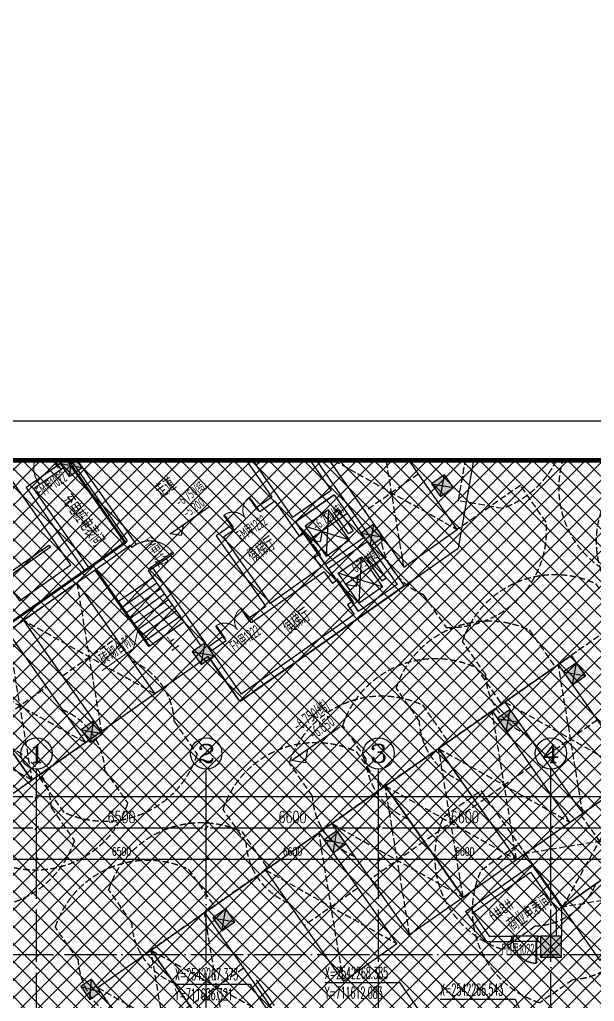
# Model space of a CAD drawing. Header units: millimetres. Extents: x 12325263 to 13848842, y -1463133 to 573208.
# Drawn here: x 12557646 to 12579661, y -804679 to -767086 of the extents above; entities that cross this region are included whole.
import ezdxf
from ezdxf.enums import TextEntityAlignment as Align
from ezdxf.xclip import XClip

# ---------------------------------------------------------------- set-up
doc = ezdxf.new("R2010")
doc.units = ezdxf.units.MM
doc.header["$LTSCALE"] = 1000
doc.header["$XCLIPFRAME"] = 0
doc.linetypes.add('-2F平面$0$DASH', pattern=[0.35, 0.25, -0.1])
doc.linetypes.add('DOTE', pattern=[2.42, 2, -0.2, 0.02, -0.2])
for name, color, linetype, plot in [('-2F平面$0$A-结构高差线', 5, 'Continuous', False), ('-2F平面$0$A-轨迹线', 8, 'Continuous', False), ('地下室柱网$0$9', 8, 'Continuous', False)]:
    doc.layers.add(name, color=color, linetype=linetype, plot=plot)
for name, color, linetype in [('-2F平面$0$PARTS-CAR公寓-机械车位', 240, 'Continuous'), ('-2F平面$0$ROOF-WATER', 3, 'Continuous'), ('A-AXIS', 16, 'DOTE'), ('A-COLS', 6, 'Continuous'), ('A-WALL-PATT', 8, 'Continuous'), ('AXIS', 3, 'Continuous'), ('AXIS_TEXT', 7, 'Continuous'), ('DIM-ELEV', 3, 'Continuous'), ('DIM-LEAD', 3, 'Continuous'), ('DIM_COOR', 7, 'Continuous'), ('DRWD-DOOR', 2, 'Continuous'), ('DRWD-F-TEXT', 142, 'Continuous'), ('PARTS-CAR-住宅', 9, 'Continuous'), ('PARTS-STAIR', 2, 'Continuous'), ('PUB-TEXT', 7, 'Continuous'), ('PUB_DIM', 83, 'Continuous'), ('PUB_HATCH', 8, 'Continuous'), ('PUB_TEXT', 7, 'Continuous'), ('ROAD-LINE', 20, 'Continuous'), ('SILL', 2, 'Continuous'), ('TITLIN1', 7, 'Continuous'), ('WALL', 5, 'Continuous'), ('WALL-SHATCH', 8, 'Continuous'), ('WINDOW', 4, 'Continuous'), ('地下室柱网$0$0q-柱0', 8, 'Continuous'), ('地下室柱网$0$0q-柱填充', 8, 'Continuous')]:
    doc.layers.add(name, color=color, linetype=linetype)
doc.styles.add('_TCH_AXIS', font='COMPLEX', dxfattribs={"bigfont": 'GBCBIG'})
doc.styles.add('_TCH_DIM', font='SIMPLEX.shx', dxfattribs={"width": 0.7, "bigfont": 'GBCBIG.shx'})
doc.styles.add('_TCH_DIM_T3', font='SIMPLEX.shx', dxfattribs={"width": 0.705882, "bigfont": 'GBCBIG.shx'})
doc.styles.add('ACHT', font='simhei.ttf')
doc.styles.add('COMPLEX', font='COMPLEX')
doc.styles.add('hztxt', font='gbenor.shx', dxfattribs={"width": 0.7, "bigfont": 'gbcbig.shx'})
doc.styles.get("Standard").update_dxf_attribs({"font": 'gbenor.shx', "bigfont": 'gbcbig.shx'})
doc.styles.add('TITXC', font='simhei.ttf')
doc.styles.add('TITXV', font='', dxfattribs={"width": 0.7})
doc.styles.get('TITXV').set_extended_font_data('SimSun')
doc.dimstyles.new('_TCH_ARCH&&120', dxfattribs={"dimtxt": 306, "dimasz": 120, "dimexe": 300, "dimexo": 360, "dimgap": 147, "dimtad": 1, "dimdec": 0, "dimzin": 0, "dimdsep": 46, "dimtxsty": '_TCH_DIM_T3', "dimblk": 'ARCHTICK', "dimcen": 0.09, "dimclrt": 7, "dimazin": 2, "dimtfac": 1, "dimtdec": 0, "dimtix": 1, "dimtmove": 2, "dimatfit": 3, "dimfxl": 1, "dimfxlon": 1, "dimtolj": 1, "dimtzin": 0, "dimarcsym": 0})
doc.dimstyles.new('_TCH_ARCH&&150', dxfattribs={"dimtxt": 446.25, "dimasz": 150, "dimexe": 375, "dimexo": 450, "dimgap": 189.375, "dimtad": 1, "dimdec": 0, "dimzin": 0, "dimdsep": 46, "dimtxsty": '_TCH_DIM_T3', "dimblk": 'asdggshdfhsg_ArchTick', "dimcen": 0.09, "dimclrt": 7, "dimazin": 2, "dimtfac": 1, "dimtdec": 0, "dimtix": 1, "dimtmove": 2, "dimatfit": 3, "dimfxl": 1, "dimtolj": 1, "dimtzin": 0, "dimarcsym": 0})
doc.dimstyles.get("Standard").update_dxf_attribs({"dimscale": 100, "dimtxt": 3.5, "dimasz": 1, "dimexe": 2.5, "dimexo": 3, "dimgap": 1.5, "dimtad": 1, "dimdec": 0, "dimzin": 0, "dimdsep": 46, "dimtxsty": 'Standard', "dimblk": 'ARCHTICK', "dimcen": 0.09, "dimadec": 0, "dimazin": 0, "dimtfac": 1, "dimtdec": 0, "dimtix": 1, "dimtmove": 2, "dimatfit": 3, "dimfxl": 1, "dimtolj": 1, "dimtzin": 0, "dimarcsym": 0})

# ---------------------------------------------------------------- blocks, each defined once
blk = doc.blocks.new('横向图框_A0')
at = {"layer": 'TITLIN1'}
blk.add_lwpolyline([(0, 0), (1189, 0), (1189, 841), (0, 841)], close=True, dxfattribs=at)
at = {"layer": 'TITLIN1', "const_width": 1.2}
blk.add_lwpolyline([(25, 10), (1179, 10), (1179, 831), (25, 831)], close=True, dxfattribs=at)
blk.add_lwpolyline([(25, 10), (1179, 10), (1179, 831), (25, 831)], close=True, dxfattribs=at)
at = {"style": 'TITXV', "width": 0.8}
for tag, p in [('智能化', (9.38, 781)), ('暖通', (3.13, 781)), ('建筑', (3.13, 705)), ('结构', (9.38, 705)), ('给排水', (15.63, 705)), ('电气', (21.88, 705))]:
    blk.add_attdef(tag, text='', height=2.5, rotation=90, dxfattribs=at).set_placement(p, align=Align.MIDDLE_CENTER)
for tag, height, style, p in [('总工程师', 3, 'ACHT', (1143.11, 210.3)), ('审定', 3, 'ACHT', (1143.11, 202.3)), ('审核', 3, 'ACHT', (1143.11, 194.3)), ('设计总负责人1', 3, 'ACHT', (1143.11, 186.3)), ('设计总负责人2', 3, 'ACHT', (1143.11, 178.3)), ('设计总负责人3', 3, 'ACHT', (1143.11, 170.3)), ('专业负责人1', 3, 'ACHT', (1143.11, 162.3)), ('专业负责人2', 3, 'ACHT', (1143.11, 154.3)), ('专业负责人3', 3, 'ACHT', (1143.11, 146.3)), ('校核1', 3, 'ACHT', (1143.11, 138.3)), ('校核2', 3, 'ACHT', (1143.11, 130.3)), ('设计1', 3, 'ACHT', (1143.11, 122.3)), ('设计2', 3, 'ACHT', (1143.11, 114.3)), ('工程编号', 3, 'TITXC', (1142.31, 74.79)), ('专业', 3, 'TITXC', (1170.43, 74.79)), ('设计阶段', 3, 'TITXC', (1155.54, 67.78)), ('图号', 5, 'TITXC', (1140.34, 32.75)), ('出图日期', 3, 'ACHT', (1144.35, 24.29))]:
    blk.add_attdef(tag, text='', height=height, dxfattribs=dict(style=style)).set_placement(p, align=Align.MIDDLE_CENTER)
at = {"style": 'TITXC', "flags": 1}
for tag, height, p in [('建设单位', 3, (1149.82, 102.29)), ('工程名称', 3, (1149.82, 86.29)), ('图纸名称', 5, (1149.82, 51.04))]:
    blk.add_attdef(tag, text='', height=height, dxfattribs=at).set_placement(p, align=Align.MIDDLE_CENTER)
at = {"style": 'ACHT', "width": 0.8}
for tag, p in [('版本号', (1172.76, 32.79)), ('序号', (1172.76, 24.29))]:
    blk.add_attdef(tag, text='', height=3, dxfattribs=at).set_placement(p, align=Align.MIDDLE_CENTER)
blk = doc.blocks.new('*U20')
blk.add_blockref('横向图框_A0', (0, 0))
blk = doc.blocks.new('A$C15443CC7')
at = {"xscale": 150, "yscale": 150, "zscale": 150}
blk.add_blockref('*U20', (0, 0), dxfattribs=at)
blk = doc.blocks.new('adgshg13-A$C7F010FC0')
at = {"layer": 'WALL-SHATCH'}
h = blk.add_hatch(color=256, dxfattribs=at)
h.dxf.hatch_style = 1
h.paths.add_polyline_path([(-60384, -16881), (-763, 197), (12588, -13153), (12588, -157996), (-162965, -188820), (-171262, -180523), (-171262, -31311), (-150707, -10756), (-131860, -7981), (-99162, -7981), (-99162, -4981), (-76620, -4981), (-70108, -16881)], flags=16)
h.paths.add_polyline_path([(-60091, -16381), (-647, 647), (12988, -12988), (12988, -158332), (-163101, -189250), (-171662, -180689), (-171662, -31145), (-150778, -10261), (-131897, -7481), (-99562, -7481), (-99562, -4581), (-76366, -4581), (-69908, -16381)])
blk = doc.blocks.new('adgshg13-Lmark11')
blk.add_line((-250, 250), (1250, 250))
blk.add_lwpolyline([(-250, 250), (250, 250), (0, 0), (-250, 250)], close=True)
at = {"color": 7, "width": 0.8}
blk.add_attdef('LMARK', text='', height=180, rotation=0, dxfattribs=at).set_placement((1137, 325), align=Align.RIGHT)
blk = doc.blocks.new('adgshg13-$DORLIB2D$00000127')
at = {"color": 0}
for points in [[(-0.533, 0.795), (-0.533, 0.69)], [(-0.033, 0.795), (-0.533, 0.795)], [(-0.033, 0.795), (-0.033, 0.69)], [(0.533, 0.795), (0.033, 0.795)], [(0.033, 0.795), (0.033, 0.69)], [(0.533, 0.795), (0.533, 0.69)], [(-0.033, 0.69), (-0.533, 0.69)], [(0.5, 0.5), (-0.5, 0.5)], [(0.533, 0.69), (0.033, 0.69)]]:
    blk.add_lwpolyline(points, dxfattribs=at)
blk = doc.blocks.new('adgshg13-$DorLib2D$00000002')
for p, q in [((-0.5, 0), (-0.5, 0.4875)), ((-0.475, 0.4875), (-0.5, 0.4875)), ((-0.475, 0), (-0.475, 0.4875)), ((0.475, 0), (0.475, 0.4875)), ((0.475, 0.4875), (0.5, 0.4875)), ((0.5, 0), (0.5, 0.4875)), ((-0.5, 0), (-0.475, 0)), ((0.5, 0), (0.475, 0))]:
    blk.add_line(p, q)
at = {"lineweight": 13}
for centre, start, end in [((-0.4875, 0), 0, 88.53072), ((0.4875, 0), 91.46928, 180)]:
    blk.add_arc(centre, 0.4875, start, end, dxfattribs=at)
blk = doc.blocks.new('adgshg13-$DorLib2D$00000001')
at = {"linetype": 'ByBlock'}
for p, q in [((0.45, 0.975), (0.5, 0.975)), ((0.45, 0), (0.45, 0.975)), ((0.5, 0), (0.5, 0.975)), ((0.5, 0), (0.45, 0))]:
    blk.add_line(p, q, dxfattribs=at)
at = {"linetype": 'ByBlock', "lineweight": 13}
blk.add_arc((0.475, 0), 0.975, 91.4693, 180, dxfattribs=at)
blk = doc.blocks.new('adgshgDR_D01')
for p, q in [((-0.45, 0.93), (-0.42, 0.93)), ((-0.45, 0.03), (-0.45, 0.93)), ((-0.42, 0.03), (-0.42, 0.93)), ((-0.5, 0.03), (-0.42, 0.03)), ((-0.5, 0.03), (-0.5, -0.03)), ((-0.45, 0.03), (-0.45, 0)), ((-0.45, 0), (-0.435, 0)), ((-0.435, 0), (-0.435, -0.03)), ((0.435, 0), (0.435, -0.03)), ((0.45, 0), (0.435, 0)), ((0.45, 0.03), (0.45, 0)), ((0.5, 0.03), (0.45, 0.03)), ((0.5, -0.03), (0.5, 0.03)), ((-0.435, -0.03), (-0.5, -0.03)), ((0.435, -0.03), (0.5, -0.03))]:
    blk.add_line(p, q)
blk.add_arc((-0.46, 0.021), 0.91, 0.5915, 87.4664)
blk = doc.blocks.new('adgshgWDSILL2')
for p, q in [((-0.5, 0.5), (0.5, 0.5)), ((-0.5, -0.5), (0.5, -0.5))]:
    blk.add_line(p, q)
blk = doc.blocks.new('_ArchTick')
at = {"color": 0, "linetype": 'ByBlock', "const_width": 0.4}
blk.add_lwpolyline([(-0.5, -0.5), (0.5, 0.5)], dxfattribs=at)
blk = doc.blocks.new('adgshg13-_Dot')
at = {"color": 0, "linetype": 'ByBlock', "lineweight": -2}
blk.add_line((-0.5, 0), (-1, 0), dxfattribs=at)
at = {"color": 0, "linetype": 'ByBlock', "const_width": 0.5}
blk.add_lwpolyline([(-0.25, 0, 1), (0.25, 0, 1)], format="xyb", close=True, dxfattribs=at)
blk = doc.blocks.new('*U491')
at = {"layer": '地下室柱网$0$0q-柱0'}
blk.add_lwpolyline([(-250, -300), (250, -300), (250, 300), (-250, 300)], close=True, dxfattribs=at)
at = {"layer": '地下室柱网$0$0q-柱填充'}
blk.add_solid([(-250, 300), (250, 300), (-250, -300), (250, -300)], dxfattribs=at)
at = {"layer": '地下室柱网$0$9'}
for p, q in [((-250, 300), (250, -300)), ((-250, -300), (250, 300))]:
    blk.add_line(p, q, dxfattribs=at)
blk = doc.blocks.new('*U492')
at = {"layer": '地下室柱网$0$0q-柱0'}
blk.add_lwpolyline([(-300, -300), (300, -300), (300, 300), (-300, 300)], close=True, dxfattribs=at)
at = {"layer": '地下室柱网$0$0q-柱填充'}
blk.add_solid([(-300, 300), (300, 300), (-300, -300), (300, -300)], dxfattribs=at)
at = {"layer": '地下室柱网$0$9'}
for p, q in [((-300, 300), (300, -300)), ((-300, -300), (300, 300))]:
    blk.add_line(p, q, dxfattribs=at)
blk = doc.blocks.new('adgshg2qbj-gycw-bj-13--2F平面$0$CAR-机械车位')
at = {"layer": '-2F平面$0$A-轨迹线', "color": 251, "linetype": '-2F平面$0$DASH'}
blk.add_lwpolyline([(2500, 3643, 0.290247), (2500, 6480), (2500, 8022, 0.450414), (-2949, 6924), (-2949, 5200), (0, 5200)], format="xyb", dxfattribs=at)
at = {"linetype": '-2F平面$0$DASH'}
for p, q in [((2500, 5200), (0, 0)), ((2500, 0), (0, 5200)), ((0, 2600), (2500, 2600))]:
    blk.add_line(p, q, dxfattribs=at)
for p, q in [((2500, 5200), (0, 5200)), ((0, 5200), (0, 200)), ((2500, 300), (2500, 5200))]:
    blk.add_line(p, q)
blk.add_lwpolyline([(2500, 300), (2500, 0), (0, 0), (0, 200)])
blk = doc.blocks.new('*U495')
at = {"layer": '地下室柱网$0$0q-柱0'}
blk.add_lwpolyline([(-400, -400), (400, -400), (400, 400), (-400, 400)], close=True, dxfattribs=at)
at = {"layer": '地下室柱网$0$0q-柱填充'}
blk.add_solid([(-400, 400), (400, 400), (-400, -400), (400, -400)], dxfattribs=at)
at = {"layer": '地下室柱网$0$9'}
for p, q in [((-400, 400), (400, -400)), ((-400, -400), (400, 400))]:
    blk.add_line(p, q, dxfattribs=at)
blk = doc.blocks.new('adgshg2qbj-bj-13-CAR-14')
blk.add_lwpolyline([(0, -200), (2400, -200), (2400, -5500), (0, -5500)], close=True)
at = {"extrusion": (-0.000447791, -3.39708e-15, 1), "elevation": -1}
blk.add_lwpolyline([(250, -1300), (2150, -1300), (2150, -1200), (250, -1200)], close=True, dxfattribs=at)
blk = doc.blocks.new('_AXISO')
blk.add_circle((0, 0), 0.5)
at = {"layer": 'AXIS_TEXT', "style": 'COMPLEX', "width": 1.041667}
blk.add_attdef('A', text='', height=0.56, dxfattribs=at).set_placement((-0.25, -0.28), (0.25, -0.28), align=Align.FIT)
blk = doc.blocks.new('asdggshdfhsg_ArchTick')
at = {"color": 0, "linetype": 'ByBlock', "const_width": 0.4}
blk.add_lwpolyline([(-0.5, -0.5), (0.5, 0.5)], dxfattribs=at)
blk = doc.blocks.new('*D5247')
at = {"layer": 'AXIS', "color": 0, "lineweight": -2, "transparency": 16777216}
for p, q in [((12411417, 1082540), (12411417, 1085415)), ((12424867, 1082540), (12424867, 1085415)), ((12411567, 1085040), (12424717, 1085040))]:
    blk.add_line(p, q, dxfattribs=at)
at = {"layer": 'Defpoints', "color": 0, "transparency": 16777216}
for p in [(12424867, 1085040), (12411417, 1082090), (12424867, 1082090)]:
    blk.add_point(p, dxfattribs=at)
at = {"layer": 'AXIS', "color": 0, "lineweight": -2, "transparency": 16777216, "xscale": 150, "yscale": 150, "zscale": 150, "rotation": 180}
blk.add_blockref('asdggshdfhsg_ArchTick', (12411417, 1085040), dxfattribs=at)
at = {"layer": 'AXIS', "color": 0, "lineweight": -2, "transparency": 16777216, "xscale": 150, "yscale": 150, "zscale": 150}
blk.add_blockref('asdggshdfhsg_ArchTick', (12424867, 1085040), dxfattribs=at)
at = {"layer": 'AXIS', "color": 7, "transparency": 16777216, "insert": (12418142, 1085452), "char_height": 446.2, "attachment_point": 5, "style": '_TCH_DIM_T3'}
blk.add_mtext('\\A1;13450', dxfattribs=at)
blk = doc.blocks.new('*D5248')
at = {"layer": 'AXIS', "color": 0, "lineweight": -2, "transparency": 16777216}
for p, q in [((12424867, 1082540), (12424867, 1085415)), ((12470867, 1082540), (12470867, 1085415)), ((12425017, 1085040), (12470717, 1085040))]:
    blk.add_line(p, q, dxfattribs=at)
at = {"layer": 'Defpoints', "color": 0, "transparency": 16777216}
for p in [(12470867, 1085040), (12424867, 1082090), (12470867, 1082090)]:
    blk.add_point(p, dxfattribs=at)
at = {"layer": 'AXIS', "color": 0, "lineweight": -2, "transparency": 16777216, "xscale": 150, "yscale": 150, "zscale": 150, "rotation": 180}
blk.add_blockref('asdggshdfhsg_ArchTick', (12424867, 1085040), dxfattribs=at)
at = {"layer": 'AXIS', "color": 0, "lineweight": -2, "transparency": 16777216, "xscale": 150, "yscale": 150, "zscale": 150}
blk.add_blockref('asdggshdfhsg_ArchTick', (12470867, 1085040), dxfattribs=at)
at = {"layer": 'AXIS', "color": 7, "transparency": 16777216, "insert": (12447867, 1085452), "char_height": 446.2, "attachment_point": 5, "style": '_TCH_DIM_T3'}
blk.add_mtext('\\A1;46000', dxfattribs=at)
blk = doc.blocks.new('*D5249')
at = {"layer": 'AXIS', "color": 0, "lineweight": -2, "transparency": 16777216}
for p, q in [((12411417, 1082540), (12411417, 1084215)), ((12424867, 1082540), (12424867, 1084215)), ((12411567, 1083840), (12424717, 1083840))]:
    blk.add_line(p, q, dxfattribs=at)
at = {"layer": 'Defpoints', "color": 0, "transparency": 16777216}
for p in [(12424867, 1083840), (12411417, 1082090), (12424867, 1082090)]:
    blk.add_point(p, dxfattribs=at)
at = {"layer": 'AXIS', "color": 0, "lineweight": -2, "transparency": 16777216, "xscale": 150, "yscale": 150, "zscale": 150, "rotation": 180}
blk.add_blockref('asdggshdfhsg_ArchTick', (12411417, 1083840), dxfattribs=at)
at = {"layer": 'AXIS', "color": 0, "lineweight": -2, "transparency": 16777216, "xscale": 150, "yscale": 150, "zscale": 150}
blk.add_blockref('asdggshdfhsg_ArchTick', (12424867, 1083840), dxfattribs=at)
at = {"layer": 'AXIS', "color": 7, "transparency": 16777216, "insert": (12418142, 1084252), "char_height": 446.2, "attachment_point": 5, "style": '_TCH_DIM_T3'}
blk.add_mtext('\\A1;13450', dxfattribs=at)
blk = doc.blocks.new('*D5250')
at = {"layer": 'AXIS', "color": 0, "lineweight": -2, "transparency": 16777216}
for p, q in [((12424867, 1082540), (12424867, 1084215)), ((12431367, 1082540), (12431367, 1084215)), ((12425017, 1083840), (12431217, 1083840))]:
    blk.add_line(p, q, dxfattribs=at)
at = {"layer": 'Defpoints', "color": 0, "transparency": 16777216}
for p in [(12431367, 1083840), (12424867, 1082090), (12431367, 1082090)]:
    blk.add_point(p, dxfattribs=at)
at = {"layer": 'AXIS', "color": 0, "lineweight": -2, "transparency": 16777216, "xscale": 150, "yscale": 150, "zscale": 150, "rotation": 180}
blk.add_blockref('asdggshdfhsg_ArchTick', (12424867, 1083840), dxfattribs=at)
at = {"layer": 'AXIS', "color": 0, "lineweight": -2, "transparency": 16777216, "xscale": 150, "yscale": 150, "zscale": 150}
blk.add_blockref('asdggshdfhsg_ArchTick', (12431367, 1083840), dxfattribs=at)
at = {"layer": 'AXIS', "color": 7, "transparency": 16777216, "insert": (12428117, 1084252), "char_height": 446.2, "attachment_point": 5, "style": '_TCH_DIM_T3'}
blk.add_mtext('\\A1;6500', dxfattribs=at)
blk = doc.blocks.new('*D5251')
at = {"layer": 'AXIS', "color": 0, "lineweight": -2, "transparency": 16777216}
for p, q in [((12431367, 1082540), (12431367, 1084215)), ((12437967, 1082540), (12437967, 1084215)), ((12431517, 1083840), (12437817, 1083840))]:
    blk.add_line(p, q, dxfattribs=at)
at = {"layer": 'Defpoints', "color": 0, "transparency": 16777216}
for p in [(12437967, 1083840), (12431367, 1082090), (12437967, 1082090)]:
    blk.add_point(p, dxfattribs=at)
at = {"layer": 'AXIS', "color": 0, "lineweight": -2, "transparency": 16777216, "xscale": 150, "yscale": 150, "zscale": 150, "rotation": 180}
blk.add_blockref('asdggshdfhsg_ArchTick', (12431367, 1083840), dxfattribs=at)
at = {"layer": 'AXIS', "color": 0, "lineweight": -2, "transparency": 16777216, "xscale": 150, "yscale": 150, "zscale": 150}
blk.add_blockref('asdggshdfhsg_ArchTick', (12437967, 1083840), dxfattribs=at)
at = {"layer": 'AXIS', "color": 7, "transparency": 16777216, "insert": (12434667, 1084252), "char_height": 446.2, "attachment_point": 5, "style": '_TCH_DIM_T3'}
blk.add_mtext('\\A1;6600', dxfattribs=at)
blk = doc.blocks.new('*D5252')
at = {"layer": 'AXIS', "color": 0, "lineweight": -2, "transparency": 16777216}
for p, q in [((12437967, 1082540), (12437967, 1084215)), ((12444567, 1082540), (12444567, 1084215)), ((12438117, 1083840), (12444417, 1083840))]:
    blk.add_line(p, q, dxfattribs=at)
at = {"layer": 'Defpoints', "color": 0, "transparency": 16777216}
for p in [(12444567, 1083840), (12437967, 1082090), (12444567, 1082090)]:
    blk.add_point(p, dxfattribs=at)
at = {"layer": 'AXIS', "color": 0, "lineweight": -2, "transparency": 16777216, "xscale": 150, "yscale": 150, "zscale": 150, "rotation": 180}
blk.add_blockref('asdggshdfhsg_ArchTick', (12437967, 1083840), dxfattribs=at)
at = {"layer": 'AXIS', "color": 0, "lineweight": -2, "transparency": 16777216, "xscale": 150, "yscale": 150, "zscale": 150}
blk.add_blockref('asdggshdfhsg_ArchTick', (12444567, 1083840), dxfattribs=at)
at = {"layer": 'AXIS', "color": 7, "transparency": 16777216, "insert": (12441267, 1084252), "char_height": 446.2, "attachment_point": 5, "style": '_TCH_DIM_T3'}
blk.add_mtext('\\A1;6600', dxfattribs=at)
blk = doc.blocks.new('*D5253')
at = {"layer": 'AXIS', "color": 0, "lineweight": -2, "transparency": 16777216}
for p, q in [((12444567, 1082540), (12444567, 1084215)), ((12451167, 1082540), (12451167, 1084215)), ((12444717, 1083840), (12451017, 1083840))]:
    blk.add_line(p, q, dxfattribs=at)
at = {"layer": 'Defpoints', "color": 0, "transparency": 16777216}
for p in [(12451167, 1083840), (12444567, 1082090), (12451167, 1082090)]:
    blk.add_point(p, dxfattribs=at)
at = {"layer": 'AXIS', "color": 0, "lineweight": -2, "transparency": 16777216, "xscale": 150, "yscale": 150, "zscale": 150, "rotation": 180}
blk.add_blockref('asdggshdfhsg_ArchTick', (12444567, 1083840), dxfattribs=at)
at = {"layer": 'AXIS', "color": 0, "lineweight": -2, "transparency": 16777216, "xscale": 150, "yscale": 150, "zscale": 150}
blk.add_blockref('asdggshdfhsg_ArchTick', (12451167, 1083840), dxfattribs=at)
at = {"layer": 'AXIS', "color": 7, "transparency": 16777216, "insert": (12447867, 1084252), "char_height": 446.2, "attachment_point": 5, "style": '_TCH_DIM_T3'}
blk.add_mtext('\\A1;6600', dxfattribs=at)
blk = doc.blocks.new('A$C3FC35F4C')
at = {"layer": 'DIM_COOR', "color": 3}
for p, q in [((1002433, 232604), (999546, 232604)), ((1004794, 229096), (1002433, 232604)), ((1008172, 232666), (1005285, 232666)), ((1010644, 229096), (1008172, 232666)), ((1012587, 232025), (1009699, 232025)), ((1015085, 226446), (1012587, 232025))]:
    blk.add_line(p, q, dxfattribs=at)
at = {"layer": 'PUB_TEXT', "style": '_TCH_DIM', "width": 0.494118}
for s, p in [('X=2542267.373', (999546, 232762)), ('X=2542268.385', (1005285, 232823)), ('Y=711606.321', (999546, 232001)), ('Y=711612.083', (1005285, 232062)), ('X=2542266.543', (1009699, 232182))]:
    blk.add_text(s, height=446.25, dxfattribs=at).set_placement(p)
blk = doc.blocks.new('_FZH')
blk.add_lwpolyline([(-0.5, -0.5), (0.5, -0.5), (0.5, 0.5), (-0.5, 0.5)], close=True)
at = {"layer": 'PUB_HATCH'}
blk.add_solid([(-0.5, -0.5), (0.5, -0.5), (-0.5, 0.5), (0.5, 0.5)], dxfattribs=at)
blk = doc.blocks.new('asdfdsfds')
at = {"layer": 'A-COLS', "xscale": 800, "yscale": 800, "zscale": 800, "rotation": 270}
blk.add_blockref('_FZH', (-26300, 83300), dxfattribs=at)
blk = doc.blocks.new('*D4790')
at = {"layer": 'Defpoints', "color": 0, "transparency": 16777216}
for p in [(12558297, -799237), (12544847, -802837), (12558297, -802837)]:
    blk.add_point(p, dxfattribs=at)
at = {"layer": 'PUB_DIM', "color": 0, "lineweight": -2, "transparency": 16777216}
for p, q in [((12544847, -799238), (12544847, -798937)), ((12558297, -799238), (12558297, -798937)), ((12544847, -799237), (12558297, -799237))]:
    blk.add_line(p, q, dxfattribs=at)
at = {"layer": 'PUB_DIM', "color": 0, "lineweight": -2, "transparency": 16777216, "xscale": 120, "yscale": 120, "zscale": 120, "rotation": 180}
blk.add_blockref('_ArchTick', (12544847, -799237), dxfattribs=at)
at = {"layer": 'PUB_DIM', "color": 0, "lineweight": -2, "transparency": 16777216, "xscale": 120, "yscale": 120, "zscale": 120}
blk.add_blockref('_ArchTick', (12558297, -799237), dxfattribs=at)
at = {"layer": 'PUB_DIM', "color": 7, "transparency": 16777216, "insert": (12551572, -798937), "char_height": 306, "attachment_point": 5, "style": '_TCH_DIM_T3'}
blk.add_mtext('\\A1;13450', dxfattribs=at)
blk = doc.blocks.new('*D4791')
at = {"layer": 'Defpoints', "color": 0, "transparency": 16777216}
for p in [(12564797, -799237), (12558297, -802837), (12564797, -802837)]:
    blk.add_point(p, dxfattribs=at)
at = {"layer": 'PUB_DIM', "color": 0, "lineweight": -2, "transparency": 16777216}
for p, q in [((12558297, -799238), (12558297, -798937)), ((12564797, -799238), (12564797, -798937)), ((12558297, -799237), (12564797, -799237))]:
    blk.add_line(p, q, dxfattribs=at)
at = {"layer": 'PUB_DIM', "color": 0, "lineweight": -2, "transparency": 16777216, "xscale": 120, "yscale": 120, "zscale": 120, "rotation": 180}
blk.add_blockref('_ArchTick', (12558297, -799237), dxfattribs=at)
at = {"layer": 'PUB_DIM', "color": 0, "lineweight": -2, "transparency": 16777216, "xscale": 120, "yscale": 120, "zscale": 120}
blk.add_blockref('_ArchTick', (12564797, -799237), dxfattribs=at)
at = {"layer": 'PUB_DIM', "color": 7, "transparency": 16777216, "insert": (12561547, -798937), "char_height": 306, "attachment_point": 5, "style": '_TCH_DIM_T3'}
blk.add_mtext('\\A1;6500', dxfattribs=at)
blk = doc.blocks.new('*D4792')
at = {"layer": 'Defpoints', "color": 0, "transparency": 16777216}
for p in [(12571397, -799237), (12564797, -802837), (12571397, -802837)]:
    blk.add_point(p, dxfattribs=at)
at = {"layer": 'PUB_DIM', "color": 0, "lineweight": -2, "transparency": 16777216}
for p, q in [((12564797, -799238), (12564797, -798937)), ((12571397, -799238), (12571397, -798937)), ((12564797, -799237), (12571397, -799237))]:
    blk.add_line(p, q, dxfattribs=at)
at = {"layer": 'PUB_DIM', "color": 0, "lineweight": -2, "transparency": 16777216, "xscale": 120, "yscale": 120, "zscale": 120, "rotation": 180}
blk.add_blockref('_ArchTick', (12564797, -799237), dxfattribs=at)
at = {"layer": 'PUB_DIM', "color": 0, "lineweight": -2, "transparency": 16777216, "xscale": 120, "yscale": 120, "zscale": 120}
blk.add_blockref('_ArchTick', (12571397, -799237), dxfattribs=at)
at = {"layer": 'PUB_DIM', "color": 7, "transparency": 16777216, "insert": (12568097, -798937), "char_height": 306, "attachment_point": 5, "style": '_TCH_DIM_T3'}
blk.add_mtext('\\A1;6600', dxfattribs=at)
blk = doc.blocks.new('*D4793')
at = {"layer": 'Defpoints', "color": 0, "transparency": 16777216}
for p in [(12577997, -799237), (12571397, -802837), (12577997, -802837)]:
    blk.add_point(p, dxfattribs=at)
at = {"layer": 'PUB_DIM', "color": 0, "lineweight": -2, "transparency": 16777216}
for p, q in [((12571397, -799238), (12571397, -798937)), ((12577997, -799238), (12577997, -798937)), ((12571397, -799237), (12577997, -799237))]:
    blk.add_line(p, q, dxfattribs=at)
at = {"layer": 'PUB_DIM', "color": 0, "lineweight": -2, "transparency": 16777216, "xscale": 120, "yscale": 120, "zscale": 120, "rotation": 180}
blk.add_blockref('_ArchTick', (12571397, -799237), dxfattribs=at)
at = {"layer": 'PUB_DIM', "color": 0, "lineweight": -2, "transparency": 16777216, "xscale": 120, "yscale": 120, "zscale": 120}
blk.add_blockref('_ArchTick', (12577997, -799237), dxfattribs=at)
at = {"layer": 'PUB_DIM', "color": 7, "transparency": 16777216, "insert": (12574697, -798937), "char_height": 306, "attachment_point": 5, "style": '_TCH_DIM_T3'}
blk.add_mtext('\\A1;6600', dxfattribs=at)
blk = doc.blocks.new('*D4794')
at = {"layer": 'Defpoints', "color": 0, "transparency": 16777216}
for p in [(12584597, -799237), (12577997, -802837), (12584597, -802837)]:
    blk.add_point(p, dxfattribs=at)
at = {"layer": 'PUB_DIM', "color": 0, "lineweight": -2, "transparency": 16777216}
for p, q in [((12577997, -799238), (12577997, -798937)), ((12584597, -799238), (12584597, -798937)), ((12577997, -799237), (12584597, -799237))]:
    blk.add_line(p, q, dxfattribs=at)
at = {"layer": 'PUB_DIM', "color": 0, "lineweight": -2, "transparency": 16777216, "xscale": 120, "yscale": 120, "zscale": 120, "rotation": 180}
blk.add_blockref('_ArchTick', (12577997, -799237), dxfattribs=at)
at = {"layer": 'PUB_DIM', "color": 0, "lineweight": -2, "transparency": 16777216, "xscale": 120, "yscale": 120, "zscale": 120}
blk.add_blockref('_ArchTick', (12584597, -799237), dxfattribs=at)
at = {"layer": 'PUB_DIM', "color": 7, "transparency": 16777216, "insert": (12581297, -798937), "char_height": 306, "attachment_point": 5, "style": '_TCH_DIM_T3'}
blk.add_mtext('\\A1;6600', dxfattribs=at)
blk = doc.blocks.new('A$C4C7A72D3')
at = {"layer": '-2F平面$0$A-结构高差线', "linetype": '-2F平面$0$DASH', "const_width": 100}
blk.add_lwpolyline([(158720.6, 194673.7), (158720.6, 169072.7), (164520.6, 169072.7), (164520.6, 162372.7), (155774.2, 162372.7), (155719.1, 160868.8), (158170.2, 158417.7), (150109.2, 150356.7), (152725.5, 147740.4), (96934.7, 91949.7)], dxfattribs=at)
at = {"layer": '-2F平面$0$ROOF-WATER'}
blk.add_line((159620.6, 153998.4), (157145.3, 151523), dxfattribs=at)
blk.add_lwpolyline([(159018.7, 149649.6), (160291.5, 150922.4), (163261.4, 147952.5), (161988.6, 146679.7)], close=True)
at = {"layer": 'DRWD-DOOR', "color": 2}
for p, q in [((149684.9, 150215.3), (148977.8, 149508.2)), ((149826.4, 150073.8), (149119.2, 149366.7))]:
    blk.add_line(p, q, dxfattribs=at)
at = {"layer": 'PARTS-STAIR'}
for p, q in [((160185.5, 150321.3), (160397.6, 148553.6)), ((159407.6, 149543.5), (161175.4, 149331.4)), ((161953.2, 146997.9), (161741.1, 148765.7)), ((162731.1, 147775.7), (160963.3, 147987.9)), ((154302.2, 143971.7), (151770.9, 146503)), ((154337.6, 144007), (151806.3, 146538.3)), ((152866.9, 145477.6), (153998.3, 146609)), ((153050.8, 145293.8), (154182.1, 146425.2)), ((153234.6, 145110), (154366, 146241.3)), ((153418.5, 144926.1), (154550.8, 146058.4)), ((153602.3, 144742.3), (154733.7, 145873.6)), ((153786.2, 144558.4), (154917.5, 145689.8)), ((153970, 144374.6), (155101.4, 145505.9)), ((154153.8, 144190.7), (155285.2, 145322.1)), ((154302.2, 143971.7), (155469.1, 145138.2))]:
    blk.add_line(p, q, dxfattribs=at)
for points in [[(160397.6, 150250.6), (160539, 150392), (161246.1, 149684.9), (161104.7, 149543.5), (160397.6, 150250.6)], [(161175.4, 149331.4), (160185.5, 150321.3), (159407.6, 149543.5), (160397.6, 148553.6), (161175.4, 149331.4)], [(162731.1, 147775.7), (161953.2, 146997.9), (160963.3, 147987.9), (161741.1, 148765.7), (162731.1, 147775.7)], [(162660.3, 147987.9), (162801.8, 148129.3), (162094.7, 148836.4), (161953.2, 148695), (162660.3, 147987.9)]]:
    blk.add_lwpolyline(points, dxfattribs=at)
blk.add_lwpolyline([(153414.9, 146025.7, 0, 100, 0), (153697.8, 145742.8, 0, 0, 0), (154885.6, 144554.9, 0, 0, 0)], format="xyseb", dxfattribs=at)
at = {"layer": 'ROAD-LINE'}
for p, q in [((165320.6, 162272.7), (165320.6, 149728.9)), ((88944.6, 92161.9), (150533.5, 153750.8)), ((158099.5, 142507.8), (165320.6, 149728.9)), ((158276.7, 134411.1), (170297.5, 146431.9)), ((170297.5, 146431.9), (170968.8, 145760.5)), ((156614.6, 143992.7), (105455.4, 92833.5)), ((158099.5, 142507.8), (156614.6, 143992.7))]:
    blk.add_line(p, q, dxfattribs=at)
at = {"layer": 'WALL'}
for p, q in [((154210.4, 154175.1), (157958.1, 150427.4)), ((154351.8, 154316.5), (158877.3, 149791)), ((158418.1, 152795.8), (160150.1, 151063.8)), ((158700.9, 152795.8), (163544.2, 147952.5)), ((160150.1, 151063.8), (158877.3, 149791)), ((160291.5, 150922.4), (159018.7, 149649.6)), ((160291.5, 150922.4), (161705.7, 149508.2)), ((150038.5, 150568.8), (152796.2, 147811.1)), ((150321.3, 150568.8), (152937.6, 147952.5)), ((157958.1, 150427.4), (157463.1, 149932.4)), ((149755.6, 150286), (149684.9, 150215.3)), ((149826.4, 150073.8), (149684.9, 150215.3)), ((149897.1, 150144.6), (149826.4, 150073.8)), ((158099.5, 150286), (157604.5, 149791)), ((158099.5, 150286), (159266.2, 149119.2)), ((157604.5, 149791), (157463.1, 149932.4)), ((159018.7, 149649.6), (159407.6, 149260.7)), ((148977.8, 149508.2), (148624.3, 149154.6)), ((149119.2, 149366.7), (148907.1, 149154.6)), ((149119.2, 149366.7), (148977.8, 149508.2)), ((159407.6, 149260.7), (159266.2, 149119.2)), ((161705.7, 149508.2), (160433, 148235.4)), ((161847.2, 149366.7), (160574.4, 148093.9)), ((161847.2, 149366.7), (163261.4, 147952.5)), ((148624.3, 149154.6), (151382, 146396.9)), ((148907.1, 149154.6), (151523.4, 146538.3)), ((156614.6, 149083.9), (156119.6, 148588.9)), ((156756, 148942.5), (156402.4, 148588.9)), ((156756, 148942.5), (156614.6, 149083.9)), ((156119.6, 148588.9), (158453.1, 146255.5)), ((156402.4, 148588.9), (158594.5, 146396.9)), ((160114.8, 148553.6), (159973.3, 148412.1)), ((160114.8, 148553.6), (160433, 148235.4)), ((159973.3, 148412.1), (160291.5, 148093.9)), ((151523.4, 146538.3), (152796.2, 147811.1)), ((152937.6, 147952.5), (153149.8, 147740.4)), ((153149.8, 147740.4), (153008.3, 147599)), ((160433, 147952.5), (158028.8, 145548.4)), ((163544.2, 147952.5), (158099.5, 142507.8)), ((160291.5, 148093.9), (158594.5, 146396.9)), ((160433, 147952.5), (160821.9, 147563.6)), ((160574.4, 148093.9), (160963.3, 147705)), ((163261.4, 147952.5), (161988.6, 146679.7)), ((139679.3, 134411.4), (152937.6, 147669.7)), ((152937.6, 147669.7), (153008.3, 147599)), ((160963.3, 147705), (160821.9, 147563.6)), ((161670.4, 146997.9), (161529, 146856.5)), ((161670.4, 146997.9), (161988.6, 146679.7)), ((153927.6, 146962.6), (153786.2, 146821.1)), ((153786.2, 146821.1), (156261, 144346.3)), ((153927.6, 146962.6), (156402.4, 144487.7)), ((161529, 146856.5), (161847.2, 146538.3)), ((139325.8, 134340.7), (151382, 146396.9)), ((158453.1, 146255.5), (157887.4, 145689.8)), ((161847.2, 146538.3), (158099.5, 142790.6)), ((158028.8, 145548.4), (157887.4, 145689.8)), ((157038.8, 144841.2), (156543.9, 144346.3)), ((157180.3, 144699.8), (157038.8, 144841.2)), ((157180.3, 144699.8), (156685.3, 144204.9)), ((160300.8, 144709.1), (158588.9, 142997.2)), ((156826.7, 144063.4), (158099.5, 142790.6)), ((156685.3, 143922), (158099.5, 142507.8)), ((168005.6, 136079), (170197.7, 138271.1)), ((168288.5, 136079), (170197.7, 137988.2)), ((170197.7, 138271.1), (171597, 136871.7)), ((170197.7, 137988.2), (171410.9, 136774.9)), ((171597, 136871.7), (171789.1, 135777.6)), ((171410.9, 136774.9), (171592.1, 135743)), ((168005.6, 136079), (168999.8, 135084.8)), ((168288.5, 136079), (169067.7, 135299.8)), ((169067.7, 135299.8), (169917.7, 135449)), ((169952.3, 135252.1), (169917.7, 135449)), ((170902.7, 135622), (171001.2, 135639.3)), ((170937.3, 135425), (170902.7, 135622)), ((170937.3, 135425), (171035.8, 135442.3)), ((168999.8, 135084.8), (169952.3, 135252.1)), ((161422.9, 131264.8), (160574.4, 132113.3))]:
    blk.add_line(p, q, dxfattribs=at)
at = {"layer": '-2F平面$0$PARTS-CAR公寓-机械车位'}
for p, xscale, rotation in [((175780.8, 157077.2), -0.9999999999999996, 134.9999999999997), ((159820.6, 154472.7), -1, 270), ((177548.5, 155309.4), -0.9999999999999996, 134.9999999999997), ((173550.2, 142330.6), -0.9999999999999993, 45.00000000000003), ((171358.1, 140138.6), -0.9999999999999993, 45.00000000000003), ((169590.4, 138370.9), -0.9999999999999993, 45.00000000000003), ((149401.9, 144134.3), -0.9999999999999987, 225), ((167822.6, 136603.1), -0.9999999999999993, 45.00000000000003), ((173550.2, 142330.6), -0.9999999999999996, 134.9999999999997), ((147103.8, 141836.2), -0.9999999999999987, 225), ((165630.6, 134411.1), -0.9999999999999993, 45.00000000000003), ((175317.9, 140562.9), -0.9999999999999996, 134.9999999999997), ((145336.1, 140068.4), -0.9999999999999987, 225), ((161847.5, 130628), -0.9999999999999993, 45.00000000000003), ((160079.8, 128860.3), -0.9999999999999993, 45.00000000000003)]:
    blk.add_blockref('adgshg2qbj-gycw-bj-13--2F平面$0$CAR-机械车位', p, dxfattribs=dict(at, xscale=xscale, rotation=rotation))
at = {"layer": '-2F平面$0$PARTS-CAR公寓-机械车位', "rotation": 224.9999999806813}
blk.add_blockref('adgshg2qbj-gycw-bj-13--2F平面$0$CAR-机械车位', (161493.6, 154104.3), dxfattribs=at)
for name, p, rotation in [('*U492', (164322, 151983), 45), ('*U492', (150179.9, 150286), 45), ('*U492', (161988.6, 149649.6), 45), ('*U492', (170544.6, 145760.5), 45), ('*U492', (156402.4, 144063.4), 45), ('*U492', (168352.6, 143568.5), 45), ('*U492', (152725.5, 140386.5), 45), ('*U492', (162625, 137840.9), 45), ('*U495', (171464.3, 135314.6), 9.958774256191969), ('*U492', (158948, 134163.9), 45), ('*U491', (154387.2, 130663.8), 45)]:
    blk.add_blockref(name, p, dxfattribs=dict(rotation=rotation))
at = {"layer": 'DIM-ELEV'}
ref = blk.add_blockref('adgshg13-Lmark11', (154745.8, 149043.4), dxfattribs=dict(at, xscale=1.2, yscale=1.2, zscale=1.2, rotation=45.00000002561325))
XClip(ref).set_block_clipping_path([(-529.1692605615, 256.2128419876), (1355.6507577896, 780.9177241325)])
ref.add_attrib('LMARK', '-6.750(结)', dxfattribs={"layer": '0', "color": 7, "height": 360, "rotation": 45, "width": 0.7}).set_placement((155470, 150363.9), align=Align.RIGHT)
ref = blk.add_blockref('adgshg13-Lmark11', (160080.3, 149054.9), dxfattribs=dict(at, xscale=1.2, yscale=1.2, zscale=1.2, rotation=45.00000002561325))
ref.add_attrib('LMARK', '-6.750(结)', dxfattribs={"layer": '0', "color": 7, "height": 360, "rotation": 45, "width": 0.7}).set_placement((160804.5, 150375.4), align=Align.RIGHT)
ref = blk.add_blockref('adgshg13-Lmark11', (154791.8, 148371.4), dxfattribs=dict(at, xscale=1.2, yscale=1.2, zscale=1.2, rotation=45.00000002561325))
ref.add_attrib('LMARK', '-5.200', dxfattribs={"layer": '0', "color": 7, "height": 360, "rotation": 45, "width": 0.7}).set_placement((155516, 149691.9), align=Align.RIGHT)
ref = blk.add_blockref('adgshg13-Lmark11', (161728.1, 147610.4), dxfattribs=dict(at, xscale=1.2, yscale=1.2, zscale=1.2, rotation=45.00000002561325))
ref.add_attrib('LMARK', '-6.750(结)', dxfattribs={"layer": '0', "color": 7, "height": 360, "rotation": 45, "width": 0.7}).set_placement((162452.3, 148930.8), align=Align.RIGHT)
ref = blk.add_blockref('adgshg13-Lmark11', (160676.9, 141177), dxfattribs=dict(at, xscale=1.499999999999998, yscale=1.499999999999998, zscale=1.499999999999998, rotation=44.99998553715244))
XClip(ref).set_block_clipping_path([(-529.1692605615, 256.2128419876), (1355.6507577896, 780.9177241325)])
ref.add_attrib('LMARK', '-6.750(结)', dxfattribs={"layer": '0', "color": 7, "height": 450, "rotation": 44.99998, "width": 0.7}).set_placement((161582.1, 142827.6), align=Align.RIGHT)
ref = blk.add_blockref('adgshg13-Lmark11', (160977.8, 140620.6), dxfattribs=dict(at, xscale=1.499999999999998, yscale=1.499999999999998, zscale=1.499999999999998, rotation=44.99998553715244))
ref.add_attrib('LMARK', '-6.650', dxfattribs={"layer": '0', "color": 7, "height": 450, "rotation": 44.99998, "width": 0.7}).set_placement((161883.1, 142271.1), align=Align.RIGHT)
at = {"layer": 'DRWD-DOOR', "color": 2}
for name, p, xscale, yscale, zscale, rotation in [('adgshg13-$DorLib2D$00000002', (151028.4, 151417.3), 1200.000000000001, 1200.000000000001, -1999.999999999999, 225.000006625975), ('adgshg13-$DorLib2D$00000001', (149402.1, 149791), 1000, 1000, -909.090909090909, 45.00000103440406), ('adgshg13-$DorLib2D$00000002', (157109.6, 149437.4), -1200.000000000001, 1200.000000000001, -1999.999999999999, 44.99999329353038), ('adgshg13-$DorLib2D$00000001', (153468, 147280.8), 1099.999999999998, 1099.999999999998, -999.9999999999999, 314.9999988735327), ('adgshg13-$DorLib2D$00000002', (157533.8, 145194.8), -1200.000000000001, 1200.000000000001, -1999.999999999999, 44.99999329353038)]:
    blk.add_blockref(name, p, dxfattribs=dict(at, xscale=xscale, yscale=yscale, zscale=zscale, rotation=rotation))
at = {"layer": 'PARTS-CAR-住宅', "xscale": -0.9999999999999988, "rotation": 225.0000000766665}
blk.add_blockref('adgshg2qbj-bj-13-CAR-14', (149265.5, 144695), dxfattribs=at)
at = {"layer": 'PARTS-STAIR', "color": 2, "xscale": 1000, "yscale": 200, "zscale": 1200, "rotation": 315.0000032192693}
for p in [(159690.5, 148836.4), (161246.1, 147280.8)]:
    blk.add_blockref('adgshg13-$DORLIB2D$00000127', p, dxfattribs=at)
at = {"layer": 'SILL', "xscale": 999.9999999999977, "yscale": 199.999999998924, "zscale": 999.9999999999977, "rotation": 189.9587507578212}
blk.add_blockref('adgshgWDSILL2', (170427.5, 135437), dxfattribs=at)
at = {"layer": 'WALL', "color": 1}
blk.add_blockref('adgshg13-A$C7F010FC0', (210433, 205503.6), dxfattribs=at)
at = {"layer": 'WINDOW', "xscale": 999.9999999999977, "yscale": 999.9999999999977, "zscale": 999.9999999999977, "rotation": 189.9587507578212}
blk.add_blockref('adgshgDR_D01', (170427.5, 135437), dxfattribs=at)
at = {"layer": 'DIM-LEAD', "style": 'hztxt', "width": 0.8}
blk.add_text('砖砌台阶', height=450, rotation=45, dxfattribs=at).set_placement((152751.6, 142965.4))
at = {"layer": 'DRWD-F-TEXT', "width": 0.6}
for s, rotation, p in [('FM甲1022', 45.00001, (149274.6, 148838.8)), ('FM甲1222', 45.00001, (157124.6, 148508.8)), ('FM甲1122', 315.00001, (153332.5, 147855.7)), ('FM甲1222', 45.00001, (157604.6, 144318.8)), ('FM甲1022', 10, (169668.3, 134665.2))]:
    blk.add_text(s, height=450, rotation=rotation, dxfattribs=at).set_placement(p)
at = {"layer": 'PUB-TEXT', "color": 7, "style": 'hztxt', "width": 0.8}
for s, height, rotation, p in [('走道', 550, 45, (153805.7, 149627.1)), ('充电桩电表间', 550, 315.00001, (150004.9, 148918.7)), ('侯梯厅', 550, 45, (157719.2, 147793.8)), ('侯梯厅', 550, 45, (159518.2, 145334.4)), ('上', 550, 45, (155224.4, 143920.9)), ('6#8#', 450, 44.8048, (169145.2, 135859.4)), ('商业电表间', 550, 44.8048, (169940.6, 135590.4))]:
    blk.add_text(s, height=height, rotation=rotation, dxfattribs=at).set_placement(p)
at = {"layer": 'DIM-LEAD'}
blk.add_leader([(153786.2, 144558.4), (153741.2, 143794.8), (152704.3, 142757.9)], dimstyle='Standard', override={"dimscale": 1, "dimtxt": 6000, "dimasz": 100, "dimtad": 0, "dimldrblk": 'adgshg13-_Dot', "dimlwd": 20}, dxfattribs=at)
blk = doc.blocks.new('qlzw')
at = {"layer": 'A-AXIS'}
for p, q in [((12424866.8, 979489.8), (12424866.8, 1082089.8)), ((12431366.8, 979489.8), (12431366.8, 1082089.8)), ((12437966.8, 979489.8), (12437966.8, 1082089.8)), ((12444566.8, 979489.8), (12444566.8, 1082089.8)), ((12411416.8, 1078989.8), (12486866.8, 1078989.8))]:
    blk.add_line(p, q, dxfattribs=at)
at = {"layer": 'AXIS'}
for p, q in [((12424866.8, 1082089.8), (12424866.8, 1086089.8)), ((12431366.8, 1082089.8), (12431366.8, 1086089.8)), ((12437966.8, 1082089.8), (12437966.8, 1086089.8)), ((12444566.8, 1082089.8), (12444566.8, 1086089.8))]:
    blk.add_line(p, q, dxfattribs=at)
ref = blk.add_blockref('_AXISO', (12424866.8, 1086689.8), dxfattribs=dict(at, xscale=1200, yscale=1200, zscale=1200))
ref.add_attrib('A', '1', dxfattribs={"layer": 'AXIS_TEXT', "height": 678.8, "style": '_TCH_AXIS', "width": 2.333333}).set_placement((12424527.4, 1086350.3), (12425206.2, 1086350.3), align=Align.FIT)
ref = blk.add_blockref('_AXISO', (12431366.8, 1086689.8), dxfattribs=dict(at, xscale=1200, yscale=1200, zscale=1200))
ref.add_attrib('A', '2', dxfattribs={"layer": 'AXIS_TEXT', "height": 678.8, "style": '_TCH_AXIS', "width": 1.5}).set_placement((12431027.4, 1086350.3), (12431706.2, 1086350.3), align=Align.FIT)
ref = blk.add_blockref('_AXISO', (12437966.8, 1086689.8), dxfattribs=dict(at, xscale=1200, yscale=1200, zscale=1200))
ref.add_attrib('A', '3', dxfattribs={"layer": 'AXIS_TEXT', "height": 678.8, "style": '_TCH_AXIS', "width": 1.5}).set_placement((12437627.4, 1086350.3), (12438306.2, 1086350.3), align=Align.FIT)
ref = blk.add_blockref('_AXISO', (12444566.8, 1086689.8), dxfattribs=dict(at, xscale=1200, yscale=1200, zscale=1200))
ref.add_attrib('A', '4', dxfattribs={"layer": 'AXIS_TEXT', "height": 678.8, "style": '_TCH_AXIS', "width": 1.3125}).set_placement((12444227.4, 1086350.3), (12444906.2, 1086350.3), align=Align.FIT)
for p1, p2, distance, picture, middle in [((12411416.8, 1082089.8), (12424866.8, 1082089.8), 2950, '*D5247', (12418141.8, 1085452.3)), ((12424866.8, 1082089.8), (12470866.8, 1082089.8), 2950, '*D5248', (12447866.8, 1085452.3)), ((12411416.8, 1082089.8), (12424866.8, 1082089.8), 1750, '*D5249', (12418141.8, 1084252.3)), ((12424866.8, 1082089.8), (12431366.8, 1082089.8), 1750, '*D5250', (12428116.8, 1084252.3)), ((12431366.8, 1082089.8), (12437966.8, 1082089.8), 1750, '*D5251', (12434666.8, 1084252.3)), ((12437966.8, 1082089.8), (12444566.8, 1082089.8), 1750, '*D5252', (12441266.8, 1084252.3)), ((12444566.8, 1082089.8), (12451166.8, 1082089.8), 1750, '*D5253', (12447866.8, 1084252.3))]:
    dim = blk.add_aligned_dim(p1=p1, p2=p2, distance=distance, dimstyle='_TCH_ARCH&&150', dxfattribs=at)
    dim.commit()
    dim.dimension.update_dxf_attribs({"geometry": picture, "text_midpoint": middle})

msp = doc.modelspace()

# ---------------------------------------------------------------- block references
msp.add_blockref('A$C15443CC7', (12470491.6, -908608))

# ---------------------------------------------------------------- next in the draw order: block references
ref = msp.add_blockref('A$C4C7A72D3', (12385714.9, -906209.5), dxfattribs=dict(rotation=350.041249254255))
XClip(ref).set_block_clipping_path([(223442.8584877662, 85923.1187333744), (220542.7961432356, 85923.1422391906), (220542.8579492103, 89292.823275506), (211526.9150355905, 89292.8101311298), (210631.4331447985, 94392.8080583527), (206113.3685902953, 94392.8025418455), (206001.4315187763, 95030.3127344656), (204376.2826588508, 94744.9613686837), (203364.4570056833, 100506.9030052917), (197947.3947122637, 99555.7482674252), (192482.3428474721, 130679.4765393781), (190118.7804593667, 130264.4504016289), (191623.4071957469, 121695.6427078634), (177046.6486519482, 119136.2011700841), (175707.6223907359, 126760.8483765714), (173902.988371335, 128026.4039125028), (169528.3854461554, 127258.2903269802), (169070.0967394859, 129868.3614864857), (163308.2517458182, 128856.6693391807), (163766.52659606, 126246.6171700556), (159679.1795131005, 125528.9180921423), (170669.6888374612, 62935.797914044), (167222.1989369914, 62330.4650948944), (167939.7759490944, 58243.6808593175), (171386.9528796654, 58848.2912487988), (172857.0656793863, 50477.0032648193), (165962.5026008021, 49266.4230898353), (168037.7813034765, 37447.1796448426), (140649.9584970828, 32638.2390106404), (115387.9799239188, 28202.5781787895), (95598.7254695911, 140907.4332163476), (226939.476109907, 163968.8668500402), (240128.6952811591, 88852.8973128139)])

# ---------------------------------------------------------------- next in the draw order: hatches: boundary and pattern name
at = {"layer": 'A-WALL-PATT'}
h = msp.add_hatch(dxfattribs=at)
h.set_pattern_fill('ANSI37', color=252, scale=300)
h.set_pattern_definition([(45, (0, 0), (-336.759605, 336.759605), []), (135, (0, 0), (-336.759605, -336.759605), [])])
h.paths.add_polyline_path([(12620650.4, -860223), (12617794, -859722), (12618376.9, -856402.6), (12609496.8, -854843.4), (12609496.8, -849665.4), (12605046.8, -848884), (12605046.8, -848236.8), (12604796.8, -848236.8), (12604796.8, -848236.8), (12603396.8, -848236.8), (12603396.8, -842386.7), (12597896.8, -842386.8), (12597896.8, -819486.8), (12597896.6, -810786.8), (12595496.8, -810786.8), (12595496.9, -819486.7), (12580697.2, -819486.7), (12580696.9, -811745.4), (12579138.3, -810186.8), (12574696.8, -810186.7), (12574696.8, -807536.8), (12568846.8, -807536.8), (12568846.8, -810186.8), (12564696.9, -810186.8), (12564696.8, -873736.8), (12561196.8, -873736.8), (12561196.8, -877886.8), (12564696.8, -877886.8), (12564696.8, -886386.8), (12557696.8, -886386.8), (12557696.8, -898386.9), (12504241.6, -898386.9), (12504241.6, -783958), (12634041.3, -783958), (12627930.1, -818762.8)])

# ---------------------------------------------------------------- next in the draw order: linework, layer by layer
at = {"layer": 'PUB_HATCH', "color": 6, "elevation": 0}
msp.add_lwpolyline([(12504241.6, -898386.9), (12504241.6, -783958), (12634041.3, -783958), (12627930.1, -818762.8)], dxfattribs=at)

# ---------------------------------------------------------------- next in the draw order: block references
at = {"color": 2}
msp.add_blockref('qlzw', (133430, -1881876.5), dxfattribs=at)
for name, p in [('asdfdsfds', (12604296.8, -885886.8)), ('A$C3FC35F4C', (11564053, -1036633.1))]:
    msp.add_blockref(name, p)

# ---------------------------------------------------------------- next in the draw order: dimensions: what is measured, and where the dimension line sits
at = {"layer": 'PUB_DIM'}
for p1, p2, picture, middle in [((12544846.8, -802836.8), (12558296.8, -802836.8), '*D4790', (12551571.8, -798936.8)), ((12558296.8, -802836.8), (12564796.8, -802836.8), '*D4791', (12561546.8, -798936.8)), ((12564796.8, -802836.8), (12571396.8, -802836.8), '*D4792', (12568096.8, -798936.8)), ((12571396.8, -802836.8), (12577996.8, -802836.8), '*D4793', (12574696.8, -798936.8)), ((12577996.8, -802836.8), (12584596.8, -802836.8), '*D4794', (12581296.8, -798936.8))]:
    dim = msp.add_aligned_dim(p1=p1, p2=p2, distance=3600, dimstyle='_TCH_ARCH&&120', dxfattribs=at)
    dim.commit()
    dim.dimension.update_dxf_attribs({"geometry": picture, "text_midpoint": middle})

doc.saveas('drawing.dxf')
